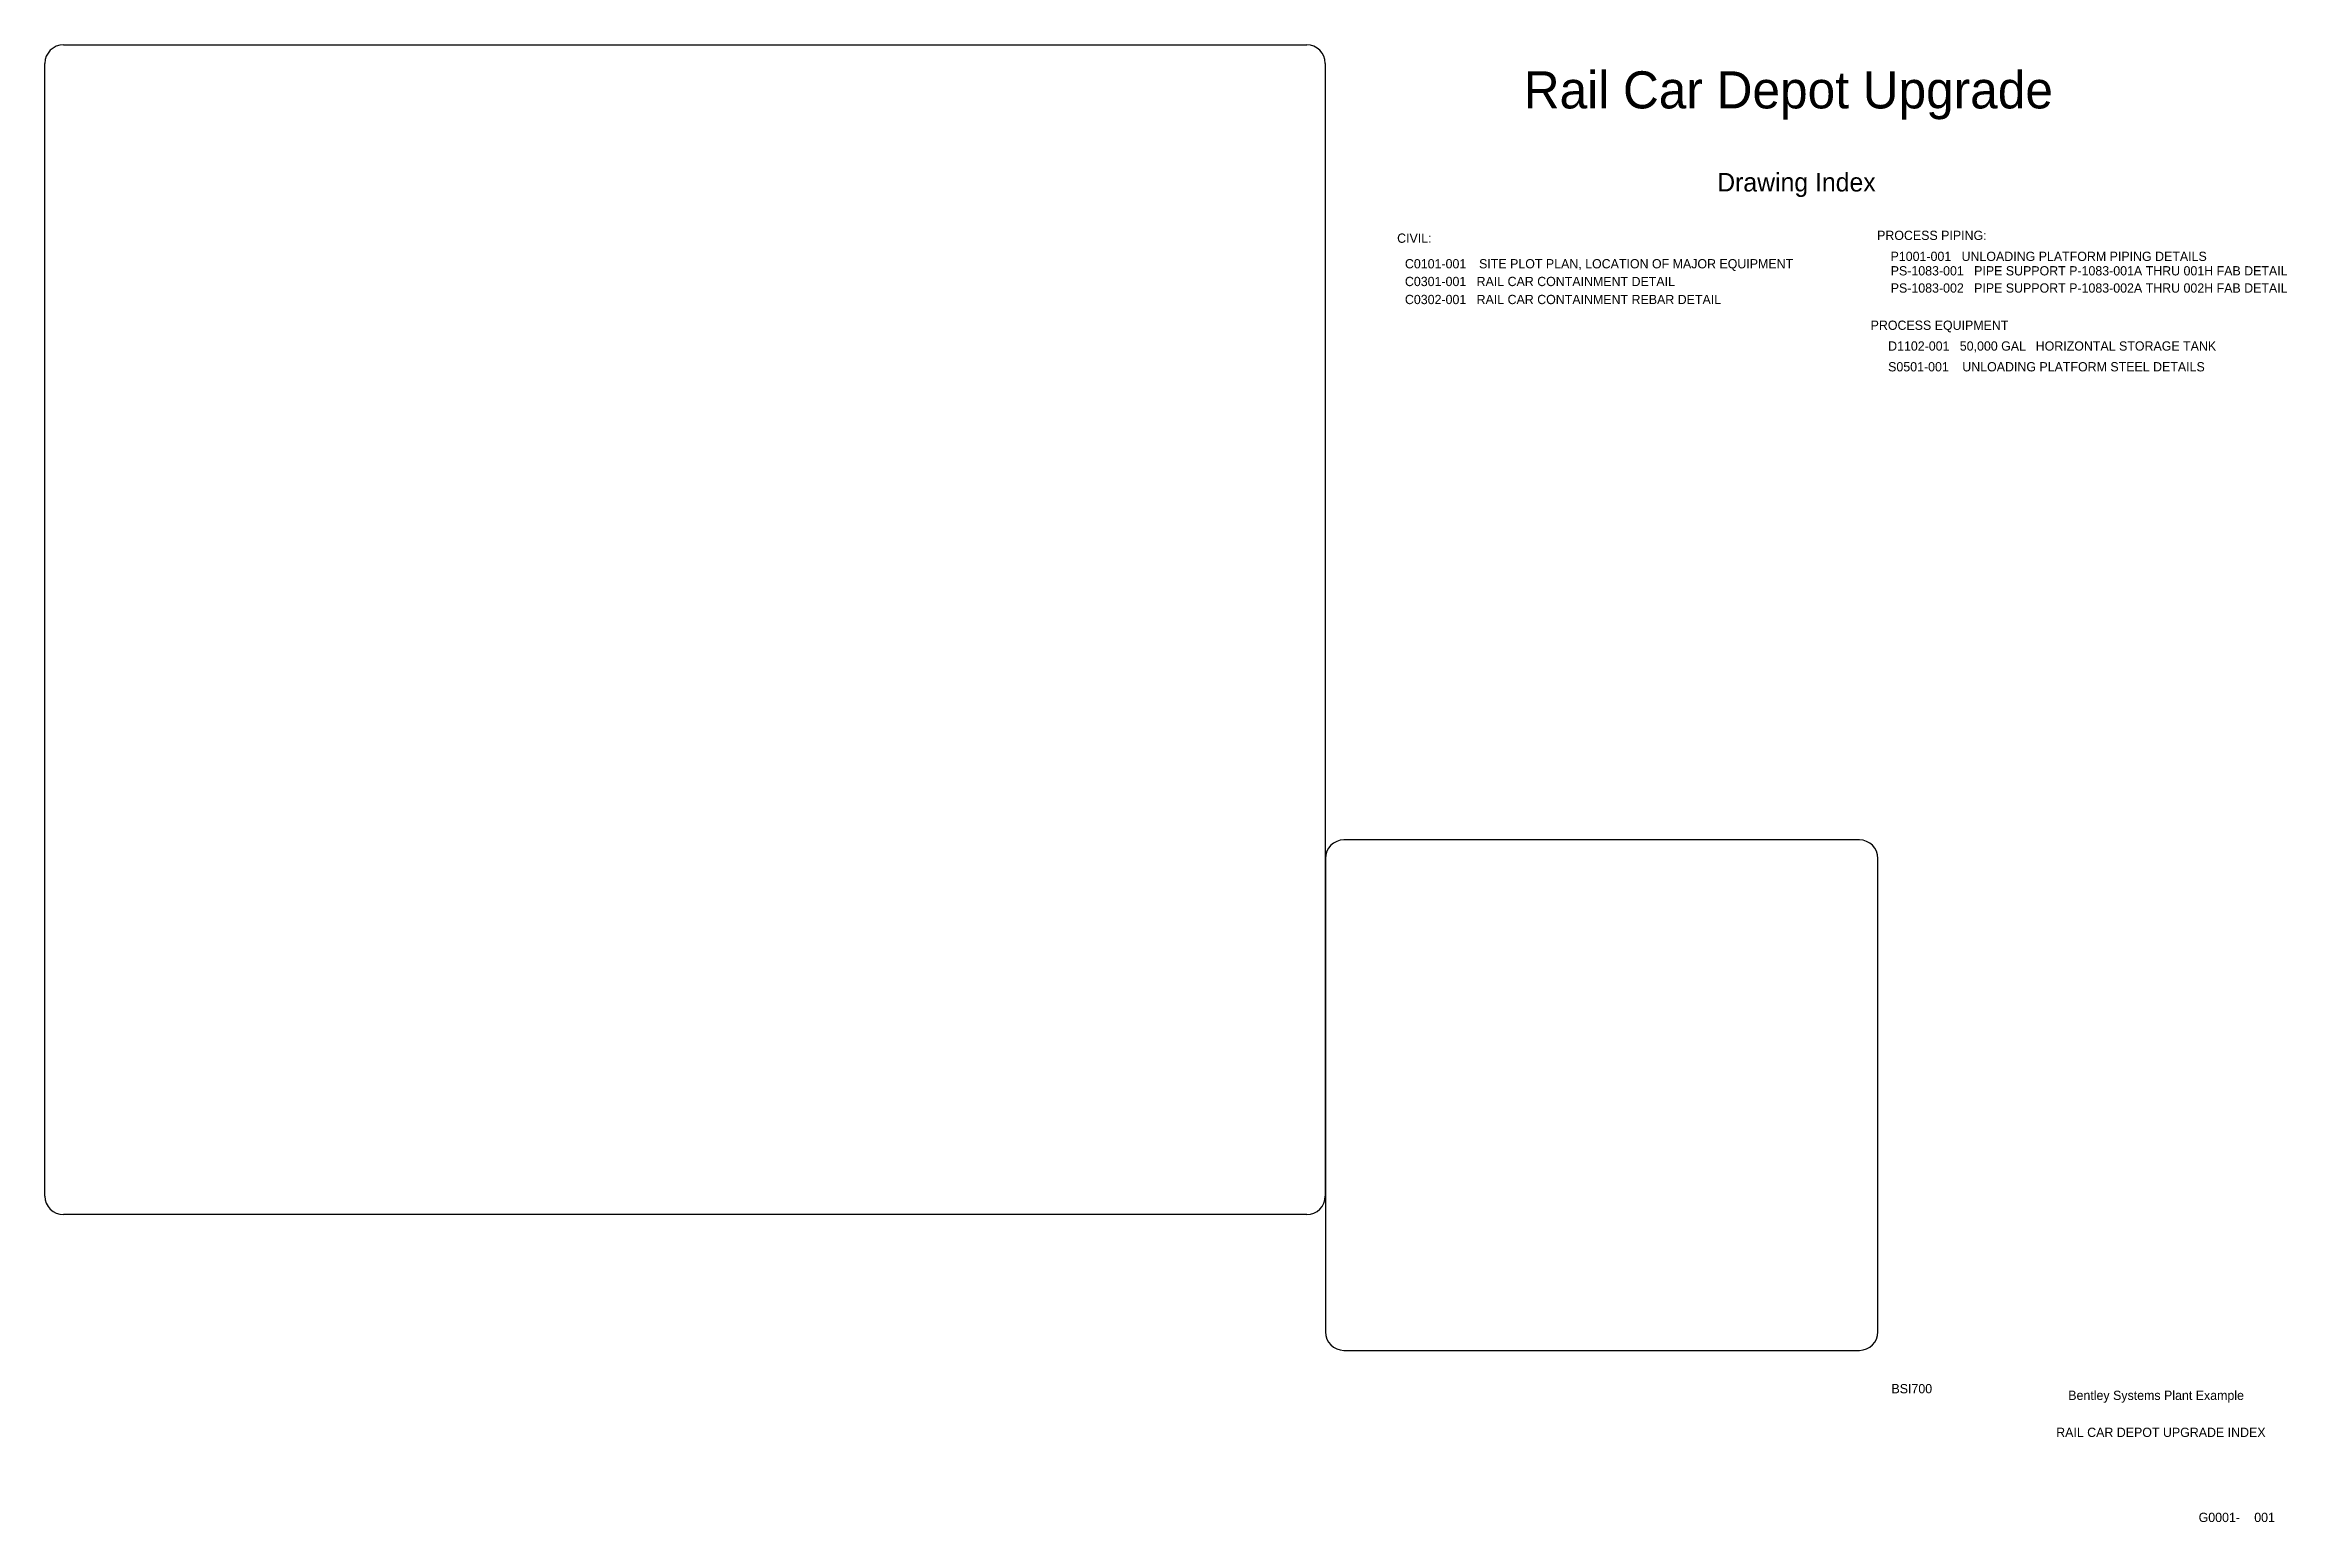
# Model space of a CAD drawing. Extents: x 1.4 to 31.7, y 1.4 to 21.3.
import ezdxf

# ---------------------------------------------------------------- set-up
doc = ezdxf.new("R2010")
doc.units = 0
doc.layers.add('Default', color=7, linetype='Continuous')
doc.layers.add('TitleCell', color=7, linetype='Continuous')

msp = doc.modelspace()

# ---------------------------------------------------------------- linework, layer by layer
at = {"layer": 'Default'}
for points in [[(1.69, 21.304), (18.456, 21.304)], [(1.44, 5.781), (1.44, 21.054)], [(18.706, 21.054), (18.706, 5.781)], [(25.909, 10.584), (18.958, 10.584)], [(18.708, 10.334), (18.708, 3.951)], [(26.159, 3.951), (26.159, 10.334)], [(18.456, 5.531), (1.69, 5.531)], [(18.958, 3.701), (25.909, 3.701)]]:
    msp.add_lwpolyline(points, dxfattribs=at)
for centre, start, end in [((1.69, 21.054), 90, 180), ((18.456, 21.054), 0, 90), ((18.958, 10.334), 90, 180), ((25.909, 10.334), 0, 90), ((1.69, 5.781), 180, 270), ((18.456, 5.781), 270, 0), ((18.958, 3.951), 180, 270), ((25.909, 3.951), 270, 0)]:
    msp.add_arc(centre, 0.25, start, end, dxfattribs=at)

# ---------------------------------------------------------------- texts
for s, height, p in [('Drawing Index', 0.25, (23.991, 19.327)), ('BSI700', 0.125, (26.341, 3.122)), ('Bentley Systems Plant Example', 0.125, (28.725, 3.032)), ('G0001-', 0.125, (30.483, 1.386)), ('001', 0.125, (31.233, 1.386))]:
    msp.add_text(s, height=height, dxfattribs=at).set_placement(p)
at = {"layer": 'TitleCell'}
for s, height, p in [('Rail Car Depot Upgrade', 0.5, (21.383, 20.447)), ('CIVIL:', 0.125, (19.675, 18.635)), ('PROCESS PIPING:', 0.125, (26.147, 18.673)), ('P1001-001\xa0\xa0 UNLOADING PLATFORM PIPING DETAILS', 0.125, (26.329, 18.39)), ('C0101-001 ', 0.125, (19.78, 18.29)), ('C0301-001\xa0\xa0 RAIL CAR CONTAINMENT DETAIL', 0.125, (19.78, 18.051)), ('SITE PLOT PLAN, LOCATION OF MAJOR EQUIPMENT', 0.125, (20.78, 18.29)), ('PS-1083-001\xa0\xa0 PIPE SUPPORT P-1083-001A THRU 001H FAB DETAIL', 0.125, (26.331, 18.195)), ('C0302-001\xa0\xa0 RAIL CAR CONTAINMENT REBAR DETAIL', 0.125, (19.78, 17.808)), ('PS-1083-002 \xa0 PIPE SUPPORT P-1083-002A THRU 002H FAB DETAIL', 0.125, (26.331, 17.963)), ('PROCESS EQUIPMENT', 0.125, (26.06, 17.461)), ('D1102-001\xa0\xa0 50,000 GAL ', 0.125, (26.296, 17.181)), ('HORIZONTAL STORAGE TANK ', 0.125, (28.286, 17.181)), ('S0501-001', 0.125, (26.296, 16.901)), ('UNLOADING PLATFORM STEEL DETAILS', 0.125, (27.296, 16.901)), ('RAIL CAR DEPOT UPGRADE INDEX', 0.125, (28.562, 2.533))]:
    msp.add_text(s, height=height, dxfattribs=at).set_placement(p)

doc.saveas('drawing.dxf')
